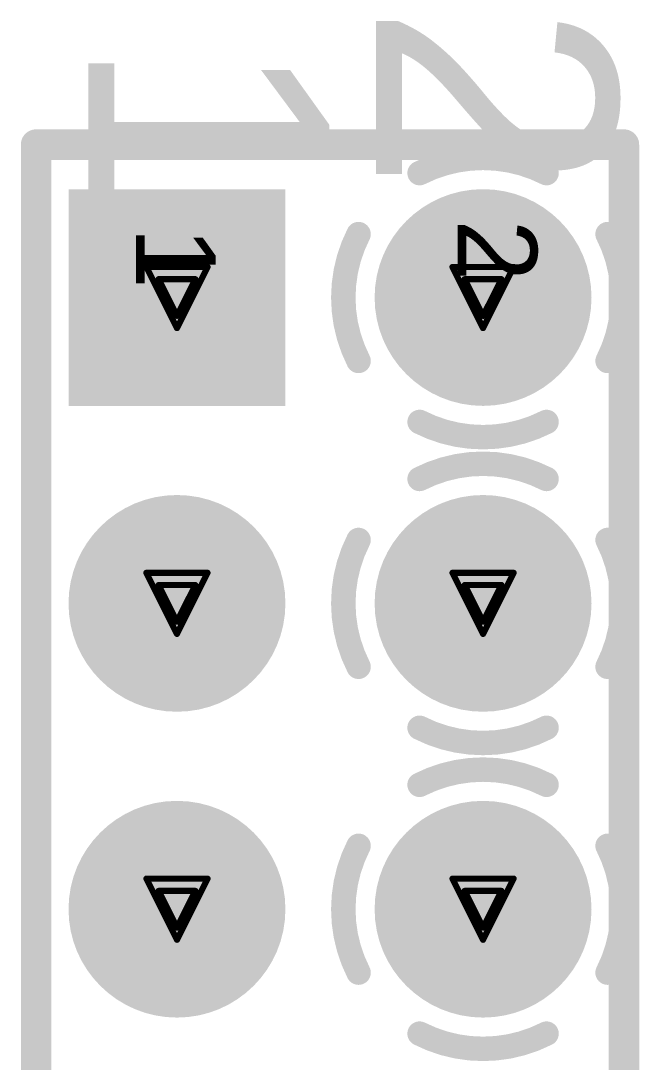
# Model space of a CAD drawing. Header units: inches. Extents: x -0.3 to 12.2, y -3.2 to 4.4.
# Drawn here: x 2.6034 to 2.8054, y 2.7625 to 3.103 of the extents above; entities that cross this region are included whole.
import ezdxf

# ---------------------------------------------------------------- set-up
doc = ezdxf.new("R2010")
doc.units = ezdxf.units.IN
doc.header["$MEASUREMENT"] = 0
for name, color, linetype in [('Board Layer Stack Bottom Solder', 6, 'Continuous'), ('Bottom Layer_L8', 5, 'Continuous'), ('FAB_DWG_INFO', 1, 'Continuous'), ('Inner_L3', 76, 'Continuous'), ('Inner_L6', 156, 'Continuous'), ('Multi-Layer', 9, 'Continuous'), ('Pad Holes', 156, 'Continuous'), ('Plane_L2', 76, 'Continuous'), ('Plane_L4', 136, 'Continuous'), ('Plane_L5', 16, 'Continuous'), ('Plane_L7', 216, 'Continuous'), ('Top Assembly', 6, 'Continuous'), ('Top Overlay', 2, 'Continuous'), ('Top Solder', 216, 'Continuous'), ('TOP_L1', 1, 'Continuous')]:
    doc.layers.add(name, color=color, linetype=linetype)
doc.styles.add('Arial', font='', dxfattribs={"height": 0.2})
doc.styles.get('Arial').set_extended_font_data('Arial')

# ---------------------------------------------------------------- blocks, each defined once
blk = doc.blocks.new('HEADER_10X2_205')
at = {"layer": 'Board Layer Stack Bottom Solder'}
h = blk.add_hatch(color=6, dxfattribs=at)
edge = h.paths.add_edge_path()
edge.add_arc((0, 0.1), 0.03543, 0, 360)
h = blk.add_hatch(color=6, dxfattribs=at)
edge = h.paths.add_edge_path()
edge.add_arc((0.1, 0.1), 0.03543, 0, 360)
h = blk.add_hatch(color=6, dxfattribs=at)
edge = h.paths.add_edge_path()
edge.add_arc((0.2, 0.1), 0.03543, 0, 360)
blk.add_hatch(color=6, dxfattribs=at).paths.add_polyline_path([(-0.03543, 0.03543), (0.03543, 0.03543), (0.03543, -0.03543), (-0.03543, -0.03543)])
h = blk.add_hatch(color=6, dxfattribs=at)
edge = h.paths.add_edge_path()
edge.add_arc((0.1, 0), 0.03543, 0, 360)
h = blk.add_hatch(color=6, dxfattribs=at)
edge = h.paths.add_edge_path()
edge.add_arc((0.2, 0), 0.03543, 0, 360)
at = {"layer": 'Bottom Layer_L8'}
h = blk.add_hatch(color=5, dxfattribs=at)
edge = h.paths.add_edge_path()
edge.add_arc((0, 0.1), 0.03346, 0, 360)
h = blk.add_hatch(color=5, dxfattribs=at)
edge = h.paths.add_edge_path()
edge.add_arc((0.1, 0.1), 0.03346, 0, 360)
h = blk.add_hatch(color=5, dxfattribs=at)
edge = h.paths.add_edge_path()
edge.add_arc((0.2, 0.1), 0.03346, 0, 360)
blk.add_hatch(color=5, dxfattribs=at).paths.add_polyline_path([(-0.03346, 0.03346), (0.03346, 0.03346), (0.03346, -0.03346), (-0.03346, -0.03346)])
h = blk.add_hatch(color=5, dxfattribs=at)
edge = h.paths.add_edge_path()
edge.add_arc((0.1, 0), 0.03346, 0, 360)
h = blk.add_hatch(color=5, dxfattribs=at)
edge = h.paths.add_edge_path()
edge.add_arc((0.2, 0), 0.03346, 0, 360)
at = {"layer": 'Inner_L3'}
h = blk.add_hatch(color=76, dxfattribs=at)
edge = h.paths.add_edge_path()
edge.add_arc((0, 0.1), 0.03346, 0, 360)
h = blk.add_hatch(color=76, dxfattribs=at)
edge = h.paths.add_edge_path()
edge.add_arc((0.1, 0.1), 0.03346, 0, 360)
h = blk.add_hatch(color=76, dxfattribs=at)
edge = h.paths.add_edge_path()
edge.add_arc((0.2, 0.1), 0.03346, 0, 360)
blk.add_hatch(color=76, dxfattribs=at).paths.add_polyline_path([(-0.03346, 0.03346), (0.03346, 0.03346), (0.03346, -0.03346), (-0.03346, -0.03346)])
h = blk.add_hatch(color=76, dxfattribs=at)
edge = h.paths.add_edge_path()
edge.add_arc((0.1, 0), 0.03346, 0, 360)
h = blk.add_hatch(color=76, dxfattribs=at)
edge = h.paths.add_edge_path()
edge.add_arc((0.2, 0), 0.03346, 0, 360)
at = {"layer": 'Inner_L6'}
h = blk.add_hatch(color=156, dxfattribs=at)
edge = h.paths.add_edge_path()
edge.add_arc((0, 0.1), 0.03346, 0, 360)
h = blk.add_hatch(color=156, dxfattribs=at)
edge = h.paths.add_edge_path()
edge.add_arc((0.1, 0.1), 0.03346, 0, 360)
h = blk.add_hatch(color=156, dxfattribs=at)
edge = h.paths.add_edge_path()
edge.add_arc((0.2, 0.1), 0.03346, 0, 360)
blk.add_hatch(color=156, dxfattribs=at).paths.add_polyline_path([(-0.03346, 0.03346), (0.03346, 0.03346), (0.03346, -0.03346), (-0.03346, -0.03346)])
h = blk.add_hatch(color=156, dxfattribs=at)
edge = h.paths.add_edge_path()
edge.add_arc((0.1, 0), 0.03346, 0, 360)
h = blk.add_hatch(color=156, dxfattribs=at)
edge = h.paths.add_edge_path()
edge.add_arc((0.2, 0), 0.03346, 0, 360)
at = {"layer": 'Multi-Layer'}
h = blk.add_hatch(color=9, dxfattribs=at)
edge = h.paths.add_edge_path()
edge.add_arc((0, 0.1), 0.03346, 0, 360)
h = blk.add_hatch(color=9, dxfattribs=at)
edge = h.paths.add_edge_path()
edge.add_arc((0.1, 0.1), 0.03346, 0, 360)
h = blk.add_hatch(color=9, dxfattribs=at)
edge = h.paths.add_edge_path()
edge.add_arc((0.2, 0.1), 0.03346, 0, 360)
blk.add_hatch(color=9, dxfattribs=at).paths.add_polyline_path([(-0.03346, 0.03346), (0.03346, 0.03346), (0.03346, -0.03346), (-0.03346, -0.03346)])
h = blk.add_hatch(color=9, dxfattribs=at)
edge = h.paths.add_edge_path()
edge.add_arc((0.1, 0), 0.03346, 0, 360)
h = blk.add_hatch(color=9, dxfattribs=at)
edge = h.paths.add_edge_path()
edge.add_arc((0.2, 0), 0.03346, 0, 360)
at = {"layer": 'Pad Holes'}
h = blk.add_hatch(color=7, dxfattribs=at)
edge = h.paths.add_edge_path()
edge.add_arc((0, 0.1), 0.02165, 0, 360)
h = blk.add_hatch(color=7, dxfattribs=at)
edge = h.paths.add_edge_path()
edge.add_arc((0.1, 0.1), 0.02165, 0, 360)
h = blk.add_hatch(color=7, dxfattribs=at)
edge = h.paths.add_edge_path()
edge.add_arc((0.2, 0.1), 0.02165, 0, 360)
h = blk.add_hatch(color=7, dxfattribs=at)
edge = h.paths.add_edge_path()
edge.add_arc((0, 0), 0.02165, 0, 360)
h = blk.add_hatch(color=7, dxfattribs=at)
edge = h.paths.add_edge_path()
edge.add_arc((0.1, 0), 0.02165, 0, 360)
h = blk.add_hatch(color=7, dxfattribs=at)
edge = h.paths.add_edge_path()
edge.add_arc((0.2, 0), 0.02165, 0, 360)
at = {"layer": 'Plane_L2'}
h = blk.add_hatch(color=76, dxfattribs=at)
edge = h.paths.add_edge_path()
edge.add_arc((0, 0), 0.03365, 0, 360)
h = blk.add_hatch(color=76, dxfattribs=at)
edge = h.paths.add_edge_path()
edge.add_arc((0.1, 0), 0.03365, 0, 360)
h = blk.add_hatch(color=76, dxfattribs=at)
edge = h.paths.add_edge_path()
edge.add_arc((0.2, 0), 0.03365, 0, 360)
at = {"layer": 'Plane_L4'}
h = blk.add_hatch(color=136, dxfattribs=at)
edge = h.paths.add_edge_path()
edge.add_arc((0, 0), 0.03365, 0, 360)
h = blk.add_hatch(color=136, dxfattribs=at)
edge = h.paths.add_edge_path()
edge.add_arc((0.1, 0), 0.03365, 0, 360)
h = blk.add_hatch(color=136, dxfattribs=at)
edge = h.paths.add_edge_path()
edge.add_arc((0.2, 0), 0.03365, 0, 360)
at = {"layer": 'Plane_L5'}
h = blk.add_hatch(color=16, dxfattribs=at)
edge = h.paths.add_edge_path()
edge.add_arc((0, 0), 0.03365, 0, 360)
h = blk.add_hatch(color=16, dxfattribs=at)
edge = h.paths.add_edge_path()
edge.add_arc((0.1, 0), 0.03365, 0, 360)
h = blk.add_hatch(color=16, dxfattribs=at)
edge = h.paths.add_edge_path()
edge.add_arc((0.2, 0), 0.03365, 0, 360)
at = {"layer": 'Plane_L7'}
h = blk.add_hatch(color=216, dxfattribs=at)
edge = h.paths.add_edge_path()
edge.add_arc((0, 0), 0.03365, 0, 360)
h = blk.add_hatch(color=216, dxfattribs=at)
edge = h.paths.add_edge_path()
edge.add_arc((0.1, 0), 0.03365, 0, 360)
h = blk.add_hatch(color=216, dxfattribs=at)
edge = h.paths.add_edge_path()
edge.add_arc((0.2, 0), 0.03365, 0, 360)
at = {"layer": 'Top Solder'}
h = blk.add_hatch(color=216, dxfattribs=at)
edge = h.paths.add_edge_path()
edge.add_arc((0, 0.1), 0.03543, 0, 360)
h = blk.add_hatch(color=216, dxfattribs=at)
edge = h.paths.add_edge_path()
edge.add_arc((0.1, 0.1), 0.03543, 0, 360)
h = blk.add_hatch(color=216, dxfattribs=at)
edge = h.paths.add_edge_path()
edge.add_arc((0.2, 0.1), 0.03543, 0, 360)
blk.add_hatch(color=216, dxfattribs=at).paths.add_polyline_path([(-0.03543, 0.03543), (0.03543, 0.03543), (0.03543, -0.03543), (-0.03543, -0.03543)])
h = blk.add_hatch(color=216, dxfattribs=at)
edge = h.paths.add_edge_path()
edge.add_arc((0.1, 0), 0.03543, 0, 360)
h = blk.add_hatch(color=216, dxfattribs=at)
edge = h.paths.add_edge_path()
edge.add_arc((0.2, 0), 0.03543, 0, 360)
at = {"layer": 'TOP_L1'}
h = blk.add_hatch(color=1, dxfattribs=at)
edge = h.paths.add_edge_path()
edge.add_arc((0, 0.1), 0.03346, 0, 360)
h = blk.add_hatch(color=1, dxfattribs=at)
edge = h.paths.add_edge_path()
edge.add_arc((0.1, 0.1), 0.03346, 0, 360)
h = blk.add_hatch(color=1, dxfattribs=at)
edge = h.paths.add_edge_path()
edge.add_arc((0.2, 0.1), 0.03346, 0, 360)
blk.add_hatch(color=1, dxfattribs=at).paths.add_polyline_path([(-0.03346, 0.03346), (0.03346, 0.03346), (0.03346, -0.03346), (-0.03346, -0.03346)])
h = blk.add_hatch(color=1, dxfattribs=at)
edge = h.paths.add_edge_path()
edge.add_arc((0.1, 0), 0.03346, 0, 360)
h = blk.add_hatch(color=1, dxfattribs=at)
edge = h.paths.add_edge_path()
edge.add_arc((0.2, 0), 0.03346, 0, 360)
at = {"layer": 'Plane_L2'}
for points in [[(-0.02073, 0.14068, 0.008, 0.008, -0.240079), (0.02073, 0.14068, 0.008, 0.008, 0)], [(0.07927, 0.14068, 0.008, 0.008, -0.240079), (0.12073, 0.14068, 0.008, 0.008, 0)], [(0.17927, 0.14068, 0.008, 0.008, -0.240079), (0.22073, 0.14068, 0.008, 0.008, 0)], [(-0.04068, 0.07927, 0.008, 0.008, -0.240079), (-0.04068, 0.12073, 0.008, 0.008, 0)], [(0.04068, 0.12073, 0.008, 0.008, -0.240079), (0.04068, 0.07927, 0.008, 0.008, 0)], [(0.05932, 0.07927, 0.008, 0.008, -0.240079), (0.05932, 0.12073, 0.008, 0.008, 0)], [(0.14068, 0.12073, 0.008, 0.008, -0.240079), (0.14068, 0.07927, 0.008, 0.008, 0)], [(0.15932, 0.07927, 0.008, 0.008, -0.240079), (0.15932, 0.12073, 0.008, 0.008, 0)], [(0.24068, 0.12073, 0.008, 0.008, -0.240079), (0.24068, 0.07927, 0.008, 0.008, 0)], [(0.02073, 0.05932, 0.008, 0.008, -0.240079), (-0.02073, 0.05932, 0.008, 0.008, 0)], [(0.12073, 0.05932, 0.008, 0.008, -0.240079), (0.07927, 0.05932, 0.008, 0.008, 0)], [(0.22073, 0.05932, 0.008, 0.008, -0.240079), (0.17927, 0.05932, 0.008, 0.008, 0)]]:
    blk.add_lwpolyline(points, format="xyseb", dxfattribs=at)
for points in [[(-0.02273, 0.14068, 0.004, 0.004, 1), (-0.01873, 0.14068, 0.004, 0.004, 1)], [(0.01873, 0.14068, 0.004, 0.004, 1), (0.02273, 0.14068, 0.004, 0.004, 1)], [(0.07727, 0.14068, 0.004, 0.004, 1), (0.08127, 0.14068, 0.004, 0.004, 1)], [(0.11873, 0.14068, 0.004, 0.004, 1), (0.12273, 0.14068, 0.004, 0.004, 1)], [(0.17727, 0.14068, 0.004, 0.004, 1), (0.18127, 0.14068, 0.004, 0.004, 1)], [(0.21873, 0.14068, 0.004, 0.004, 1), (0.22273, 0.14068, 0.004, 0.004, 1)], [(-0.04268, 0.12073, 0.004, 0.004, 1), (-0.03868, 0.12073, 0.004, 0.004, 1)], [(0.03868, 0.12073, 0.004, 0.004, 1), (0.04268, 0.12073, 0.004, 0.004, 1)], [(0.05732, 0.12073, 0.004, 0.004, 1), (0.06132, 0.12073, 0.004, 0.004, 1)], [(0.13868, 0.12073, 0.004, 0.004, 1), (0.14268, 0.12073, 0.004, 0.004, 1)], [(0.15732, 0.12073, 0.004, 0.004, 1), (0.16132, 0.12073, 0.004, 0.004, 1)], [(0.23868, 0.12073, 0.004, 0.004, 1), (0.24268, 0.12073, 0.004, 0.004, 1)], [(-0.04268, 0.07927, 0.004, 0.004, 1), (-0.03868, 0.07927, 0.004, 0.004, 1)], [(0.03868, 0.07927, 0.004, 0.004, 1), (0.04268, 0.07927, 0.004, 0.004, 1)], [(0.05732, 0.07927, 0.004, 0.004, 1), (0.06132, 0.07927, 0.004, 0.004, 1)], [(0.13868, 0.07927, 0.004, 0.004, 1), (0.14268, 0.07927, 0.004, 0.004, 1)], [(0.15732, 0.07927, 0.004, 0.004, 1), (0.16132, 0.07927, 0.004, 0.004, 1)], [(0.23868, 0.07927, 0.004, 0.004, 1), (0.24268, 0.07927, 0.004, 0.004, 1)], [(-0.02273, 0.05932, 0.004, 0.004, 1), (-0.01873, 0.05932, 0.004, 0.004, 1)], [(0.01873, 0.05932, 0.004, 0.004, 1), (0.02273, 0.05932, 0.004, 0.004, 1)], [(0.07727, 0.05932, 0.004, 0.004, 1), (0.08127, 0.05932, 0.004, 0.004, 1)], [(0.11873, 0.05932, 0.004, 0.004, 1), (0.12273, 0.05932, 0.004, 0.004, 1)], [(0.17727, 0.05932, 0.004, 0.004, 1), (0.18127, 0.05932, 0.004, 0.004, 1)], [(0.21873, 0.05932, 0.004, 0.004, 1), (0.22273, 0.05932, 0.004, 0.004, 1)]]:
    blk.add_lwpolyline(points, format="xyseb", close=True, dxfattribs=at)
at = {"layer": 'Plane_L4'}
for points in [[(-0.02073, 0.14068, 0.008, 0.008, -0.240079), (0.02073, 0.14068, 0.008, 0.008, 0)], [(0.07927, 0.14068, 0.008, 0.008, -0.240079), (0.12073, 0.14068, 0.008, 0.008, 0)], [(0.17927, 0.14068, 0.008, 0.008, -0.240079), (0.22073, 0.14068, 0.008, 0.008, 0)], [(-0.04068, 0.07927, 0.008, 0.008, -0.240079), (-0.04068, 0.12073, 0.008, 0.008, 0)], [(0.04068, 0.12073, 0.008, 0.008, -0.240079), (0.04068, 0.07927, 0.008, 0.008, 0)], [(0.05932, 0.07927, 0.008, 0.008, -0.240079), (0.05932, 0.12073, 0.008, 0.008, 0)], [(0.14068, 0.12073, 0.008, 0.008, -0.240079), (0.14068, 0.07927, 0.008, 0.008, 0)], [(0.15932, 0.07927, 0.008, 0.008, -0.240079), (0.15932, 0.12073, 0.008, 0.008, 0)], [(0.24068, 0.12073, 0.008, 0.008, -0.240079), (0.24068, 0.07927, 0.008, 0.008, 0)], [(0.02073, 0.05932, 0.008, 0.008, -0.240079), (-0.02073, 0.05932, 0.008, 0.008, 0)], [(0.12073, 0.05932, 0.008, 0.008, -0.240079), (0.07927, 0.05932, 0.008, 0.008, 0)], [(0.22073, 0.05932, 0.008, 0.008, -0.240079), (0.17927, 0.05932, 0.008, 0.008, 0)]]:
    blk.add_lwpolyline(points, format="xyseb", dxfattribs=at)
for points in [[(-0.02273, 0.14068, 0.004, 0.004, 1), (-0.01873, 0.14068, 0.004, 0.004, 1)], [(0.01873, 0.14068, 0.004, 0.004, 1), (0.02273, 0.14068, 0.004, 0.004, 1)], [(0.07727, 0.14068, 0.004, 0.004, 1), (0.08127, 0.14068, 0.004, 0.004, 1)], [(0.11873, 0.14068, 0.004, 0.004, 1), (0.12273, 0.14068, 0.004, 0.004, 1)], [(0.17727, 0.14068, 0.004, 0.004, 1), (0.18127, 0.14068, 0.004, 0.004, 1)], [(0.21873, 0.14068, 0.004, 0.004, 1), (0.22273, 0.14068, 0.004, 0.004, 1)], [(-0.04268, 0.12073, 0.004, 0.004, 1), (-0.03868, 0.12073, 0.004, 0.004, 1)], [(0.03868, 0.12073, 0.004, 0.004, 1), (0.04268, 0.12073, 0.004, 0.004, 1)], [(0.05732, 0.12073, 0.004, 0.004, 1), (0.06132, 0.12073, 0.004, 0.004, 1)], [(0.13868, 0.12073, 0.004, 0.004, 1), (0.14268, 0.12073, 0.004, 0.004, 1)], [(0.15732, 0.12073, 0.004, 0.004, 1), (0.16132, 0.12073, 0.004, 0.004, 1)], [(0.23868, 0.12073, 0.004, 0.004, 1), (0.24268, 0.12073, 0.004, 0.004, 1)], [(-0.04268, 0.07927, 0.004, 0.004, 1), (-0.03868, 0.07927, 0.004, 0.004, 1)], [(0.03868, 0.07927, 0.004, 0.004, 1), (0.04268, 0.07927, 0.004, 0.004, 1)], [(0.05732, 0.07927, 0.004, 0.004, 1), (0.06132, 0.07927, 0.004, 0.004, 1)], [(0.13868, 0.07927, 0.004, 0.004, 1), (0.14268, 0.07927, 0.004, 0.004, 1)], [(0.15732, 0.07927, 0.004, 0.004, 1), (0.16132, 0.07927, 0.004, 0.004, 1)], [(0.23868, 0.07927, 0.004, 0.004, 1), (0.24268, 0.07927, 0.004, 0.004, 1)], [(-0.02273, 0.05932, 0.004, 0.004, 1), (-0.01873, 0.05932, 0.004, 0.004, 1)], [(0.01873, 0.05932, 0.004, 0.004, 1), (0.02273, 0.05932, 0.004, 0.004, 1)], [(0.07727, 0.05932, 0.004, 0.004, 1), (0.08127, 0.05932, 0.004, 0.004, 1)], [(0.11873, 0.05932, 0.004, 0.004, 1), (0.12273, 0.05932, 0.004, 0.004, 1)], [(0.17727, 0.05932, 0.004, 0.004, 1), (0.18127, 0.05932, 0.004, 0.004, 1)], [(0.21873, 0.05932, 0.004, 0.004, 1), (0.22273, 0.05932, 0.004, 0.004, 1)]]:
    blk.add_lwpolyline(points, format="xyseb", close=True, dxfattribs=at)
at = {"layer": 'Plane_L5'}
for points in [[(-0.02073, 0.14068, 0.008, 0.008, -0.240079), (0.02073, 0.14068, 0.008, 0.008, 0)], [(0.07927, 0.14068, 0.008, 0.008, -0.240079), (0.12073, 0.14068, 0.008, 0.008, 0)], [(0.17927, 0.14068, 0.008, 0.008, -0.240079), (0.22073, 0.14068, 0.008, 0.008, 0)], [(-0.04068, 0.07927, 0.008, 0.008, -0.240079), (-0.04068, 0.12073, 0.008, 0.008, 0)], [(0.04068, 0.12073, 0.008, 0.008, -0.240079), (0.04068, 0.07927, 0.008, 0.008, 0)], [(0.05932, 0.07927, 0.008, 0.008, -0.240079), (0.05932, 0.12073, 0.008, 0.008, 0)], [(0.14068, 0.12073, 0.008, 0.008, -0.240079), (0.14068, 0.07927, 0.008, 0.008, 0)], [(0.15932, 0.07927, 0.008, 0.008, -0.240079), (0.15932, 0.12073, 0.008, 0.008, 0)], [(0.24068, 0.12073, 0.008, 0.008, -0.240079), (0.24068, 0.07927, 0.008, 0.008, 0)], [(0.02073, 0.05932, 0.008, 0.008, -0.240079), (-0.02073, 0.05932, 0.008, 0.008, 0)], [(0.12073, 0.05932, 0.008, 0.008, -0.240079), (0.07927, 0.05932, 0.008, 0.008, 0)], [(0.22073, 0.05932, 0.008, 0.008, -0.240079), (0.17927, 0.05932, 0.008, 0.008, 0)]]:
    blk.add_lwpolyline(points, format="xyseb", dxfattribs=at)
for points in [[(-0.02273, 0.14068, 0.004, 0.004, 1), (-0.01873, 0.14068, 0.004, 0.004, 1)], [(0.01873, 0.14068, 0.004, 0.004, 1), (0.02273, 0.14068, 0.004, 0.004, 1)], [(0.07727, 0.14068, 0.004, 0.004, 1), (0.08127, 0.14068, 0.004, 0.004, 1)], [(0.11873, 0.14068, 0.004, 0.004, 1), (0.12273, 0.14068, 0.004, 0.004, 1)], [(0.17727, 0.14068, 0.004, 0.004, 1), (0.18127, 0.14068, 0.004, 0.004, 1)], [(0.21873, 0.14068, 0.004, 0.004, 1), (0.22273, 0.14068, 0.004, 0.004, 1)], [(-0.04268, 0.12073, 0.004, 0.004, 1), (-0.03868, 0.12073, 0.004, 0.004, 1)], [(0.03868, 0.12073, 0.004, 0.004, 1), (0.04268, 0.12073, 0.004, 0.004, 1)], [(0.05732, 0.12073, 0.004, 0.004, 1), (0.06132, 0.12073, 0.004, 0.004, 1)], [(0.13868, 0.12073, 0.004, 0.004, 1), (0.14268, 0.12073, 0.004, 0.004, 1)], [(0.15732, 0.12073, 0.004, 0.004, 1), (0.16132, 0.12073, 0.004, 0.004, 1)], [(0.23868, 0.12073, 0.004, 0.004, 1), (0.24268, 0.12073, 0.004, 0.004, 1)], [(-0.04268, 0.07927, 0.004, 0.004, 1), (-0.03868, 0.07927, 0.004, 0.004, 1)], [(0.03868, 0.07927, 0.004, 0.004, 1), (0.04268, 0.07927, 0.004, 0.004, 1)], [(0.05732, 0.07927, 0.004, 0.004, 1), (0.06132, 0.07927, 0.004, 0.004, 1)], [(0.13868, 0.07927, 0.004, 0.004, 1), (0.14268, 0.07927, 0.004, 0.004, 1)], [(0.15732, 0.07927, 0.004, 0.004, 1), (0.16132, 0.07927, 0.004, 0.004, 1)], [(0.23868, 0.07927, 0.004, 0.004, 1), (0.24268, 0.07927, 0.004, 0.004, 1)], [(-0.02273, 0.05932, 0.004, 0.004, 1), (-0.01873, 0.05932, 0.004, 0.004, 1)], [(0.01873, 0.05932, 0.004, 0.004, 1), (0.02273, 0.05932, 0.004, 0.004, 1)], [(0.07727, 0.05932, 0.004, 0.004, 1), (0.08127, 0.05932, 0.004, 0.004, 1)], [(0.11873, 0.05932, 0.004, 0.004, 1), (0.12273, 0.05932, 0.004, 0.004, 1)], [(0.17727, 0.05932, 0.004, 0.004, 1), (0.18127, 0.05932, 0.004, 0.004, 1)], [(0.21873, 0.05932, 0.004, 0.004, 1), (0.22273, 0.05932, 0.004, 0.004, 1)]]:
    blk.add_lwpolyline(points, format="xyseb", close=True, dxfattribs=at)
at = {"layer": 'Plane_L7'}
for points in [[(-0.02073, 0.14068, 0.008, 0.008, -0.240079), (0.02073, 0.14068, 0.008, 0.008, 0)], [(0.07927, 0.14068, 0.008, 0.008, -0.240079), (0.12073, 0.14068, 0.008, 0.008, 0)], [(0.17927, 0.14068, 0.008, 0.008, -0.240079), (0.22073, 0.14068, 0.008, 0.008, 0)], [(-0.04068, 0.07927, 0.008, 0.008, -0.240079), (-0.04068, 0.12073, 0.008, 0.008, 0)], [(0.04068, 0.12073, 0.008, 0.008, -0.240079), (0.04068, 0.07927, 0.008, 0.008, 0)], [(0.05932, 0.07927, 0.008, 0.008, -0.240079), (0.05932, 0.12073, 0.008, 0.008, 0)], [(0.14068, 0.12073, 0.008, 0.008, -0.240079), (0.14068, 0.07927, 0.008, 0.008, 0)], [(0.15932, 0.07927, 0.008, 0.008, -0.240079), (0.15932, 0.12073, 0.008, 0.008, 0)], [(0.24068, 0.12073, 0.008, 0.008, -0.240079), (0.24068, 0.07927, 0.008, 0.008, 0)], [(0.02073, 0.05932, 0.008, 0.008, -0.240079), (-0.02073, 0.05932, 0.008, 0.008, 0)], [(0.12073, 0.05932, 0.008, 0.008, -0.240079), (0.07927, 0.05932, 0.008, 0.008, 0)], [(0.22073, 0.05932, 0.008, 0.008, -0.240079), (0.17927, 0.05932, 0.008, 0.008, 0)]]:
    blk.add_lwpolyline(points, format="xyseb", dxfattribs=at)
for points in [[(-0.02273, 0.14068, 0.004, 0.004, 1), (-0.01873, 0.14068, 0.004, 0.004, 1)], [(0.01873, 0.14068, 0.004, 0.004, 1), (0.02273, 0.14068, 0.004, 0.004, 1)], [(0.07727, 0.14068, 0.004, 0.004, 1), (0.08127, 0.14068, 0.004, 0.004, 1)], [(0.11873, 0.14068, 0.004, 0.004, 1), (0.12273, 0.14068, 0.004, 0.004, 1)], [(0.17727, 0.14068, 0.004, 0.004, 1), (0.18127, 0.14068, 0.004, 0.004, 1)], [(0.21873, 0.14068, 0.004, 0.004, 1), (0.22273, 0.14068, 0.004, 0.004, 1)], [(-0.04268, 0.12073, 0.004, 0.004, 1), (-0.03868, 0.12073, 0.004, 0.004, 1)], [(0.03868, 0.12073, 0.004, 0.004, 1), (0.04268, 0.12073, 0.004, 0.004, 1)], [(0.05732, 0.12073, 0.004, 0.004, 1), (0.06132, 0.12073, 0.004, 0.004, 1)], [(0.13868, 0.12073, 0.004, 0.004, 1), (0.14268, 0.12073, 0.004, 0.004, 1)], [(0.15732, 0.12073, 0.004, 0.004, 1), (0.16132, 0.12073, 0.004, 0.004, 1)], [(0.23868, 0.12073, 0.004, 0.004, 1), (0.24268, 0.12073, 0.004, 0.004, 1)], [(-0.04268, 0.07927, 0.004, 0.004, 1), (-0.03868, 0.07927, 0.004, 0.004, 1)], [(0.03868, 0.07927, 0.004, 0.004, 1), (0.04268, 0.07927, 0.004, 0.004, 1)], [(0.05732, 0.07927, 0.004, 0.004, 1), (0.06132, 0.07927, 0.004, 0.004, 1)], [(0.13868, 0.07927, 0.004, 0.004, 1), (0.14268, 0.07927, 0.004, 0.004, 1)], [(0.15732, 0.07927, 0.004, 0.004, 1), (0.16132, 0.07927, 0.004, 0.004, 1)], [(0.23868, 0.07927, 0.004, 0.004, 1), (0.24268, 0.07927, 0.004, 0.004, 1)], [(-0.02273, 0.05932, 0.004, 0.004, 1), (-0.01873, 0.05932, 0.004, 0.004, 1)], [(0.01873, 0.05932, 0.004, 0.004, 1), (0.02273, 0.05932, 0.004, 0.004, 1)], [(0.07727, 0.05932, 0.004, 0.004, 1), (0.08127, 0.05932, 0.004, 0.004, 1)], [(0.11873, 0.05932, 0.004, 0.004, 1), (0.12273, 0.05932, 0.004, 0.004, 1)], [(0.17727, 0.05932, 0.004, 0.004, 1), (0.18127, 0.05932, 0.004, 0.004, 1)], [(0.21873, 0.05932, 0.004, 0.004, 1), (0.22273, 0.05932, 0.004, 0.004, 1)]]:
    blk.add_lwpolyline(points, format="xyseb", close=True, dxfattribs=at)
at = {"layer": 'Top Assembly'}
for points in [[(0.95, 0.146, 0.006, 0.006, 0), (-0.05, 0.146, 0.006, 0.006, 0)], [(-0.05, -0.046, 0.006, 0.006, 0), (-0.05, 0.146, 0.006, 0.006, 0)], [(0.95, -0.046, 0.006, 0.006, 0), (-0.05, -0.046, 0.006, 0.006, 0)]]:
    blk.add_lwpolyline(points, format="xyseb", dxfattribs=at)
for points in [[(-0.0515, 0.146, 0.003, 0.003, 1), (-0.0485, 0.146, 0.003, 0.003, 1)], [(-0.0515, 0.146, 0.003, 0.003, 1), (-0.0485, 0.146, 0.003, 0.003, 1)], [(-0.0515, -0.046, 0.003, 0.003, 1), (-0.0485, -0.046, 0.003, 0.003, 1)], [(-0.0515, -0.046, 0.003, 0.003, 1), (-0.0485, -0.046, 0.003, 0.003, 1)]]:
    blk.add_lwpolyline(points, format="xyseb", close=True, dxfattribs=at)
at = {"layer": 'Top Overlay'}
for points in [[(0.95, 0.146, 0.01, 0.01, 0), (-0.05, 0.146, 0.01, 0.01, 0)], [(-0.05, -0.046, 0.01, 0.01, 0), (-0.05, 0.146, 0.01, 0.01, 0)], [(0.95, -0.046, 0.01, 0.01, 0), (-0.05, -0.046, 0.01, 0.01, 0)]]:
    blk.add_lwpolyline(points, format="xyseb", dxfattribs=at)
for points in [[(-0.0525, 0.146, 0.005, 0.005, 1), (-0.0475, 0.146, 0.005, 0.005, 1)], [(-0.0525, 0.146, 0.005, 0.005, 1), (-0.0475, 0.146, 0.005, 0.005, 1)], [(-0.0525, -0.046, 0.005, 0.005, 1), (-0.0475, -0.046, 0.005, 0.005, 1)], [(-0.0525, -0.046, 0.005, 0.005, 1), (-0.0475, -0.046, 0.005, 0.005, 1)]]:
    blk.add_lwpolyline(points, format="xyseb", close=True, dxfattribs=at)
at = {"layer": 'Top Assembly', "style": 'Arial'}
for s, p in [('2', (-0.02551, 0.09167)), ('1', (-0.02306, -0.01333))]:
    blk.add_text(s, height=0.02598, dxfattribs=at).set_placement(p)
at = {"layer": 'Top Overlay', "style": 'Arial'}
for s, p in [('2', (-0.096, 0.065)), ('1', (-0.085, -0.029))]:
    blk.add_text(s, height=0.07874, dxfattribs=at).set_placement(p)

msp = doc.modelspace()

# ---------------------------------------------------------------- linework, layer by layer
at = {"layer": 'FAB_DWG_INFO'}
for points in [[(2.64439, 3.02253, 0.002, 0.002, 0), (2.66439, 3.02253, 0.002, 0.002, 0)], [(2.64439, 3.02253, 0.002, 0.002, 0), (2.65439, 3.00253, 0.002, 0.002, 0)], [(2.65439, 3.00253, 0.002, 0.002, 0), (2.66439, 3.02253, 0.002, 0.002, 0)], [(2.74439, 3.02253, 0.002, 0.002, 0), (2.76439, 3.02253, 0.002, 0.002, 0)], [(2.74439, 3.02253, 0.002, 0.002, 0), (2.75439, 3.00253, 0.002, 0.002, 0)], [(2.75439, 3.00253, 0.002, 0.002, 0), (2.76439, 3.02253, 0.002, 0.002, 0)], [(2.64839, 3.01853, 0.002, 0.002, 0), (2.66039, 3.01853, 0.002, 0.002, 0)], [(2.64839, 3.01853, 0.002, 0.002, 0), (2.65439, 3.00653, 0.002, 0.002, 0)], [(2.65439, 3.00653, 0.002, 0.002, 0), (2.66039, 3.01853, 0.002, 0.002, 0)], [(2.74839, 3.01853, 0.002, 0.002, 0), (2.76039, 3.01853, 0.002, 0.002, 0)], [(2.74839, 3.01853, 0.002, 0.002, 0), (2.75439, 3.00653, 0.002, 0.002, 0)], [(2.75439, 3.00653, 0.002, 0.002, 0), (2.76039, 3.01853, 0.002, 0.002, 0)], [(2.64439, 2.92253, 0.002, 0.002, 0), (2.66439, 2.92253, 0.002, 0.002, 0)], [(2.64439, 2.92253, 0.002, 0.002, 0), (2.65439, 2.90253, 0.002, 0.002, 0)], [(2.65439, 2.90253, 0.002, 0.002, 0), (2.66439, 2.92253, 0.002, 0.002, 0)], [(2.74439, 2.92253, 0.002, 0.002, 0), (2.76439, 2.92253, 0.002, 0.002, 0)], [(2.74439, 2.92253, 0.002, 0.002, 0), (2.75439, 2.90253, 0.002, 0.002, 0)], [(2.75439, 2.90253, 0.002, 0.002, 0), (2.76439, 2.92253, 0.002, 0.002, 0)], [(2.64839, 2.91853, 0.002, 0.002, 0), (2.66039, 2.91853, 0.002, 0.002, 0)], [(2.64839, 2.91853, 0.002, 0.002, 0), (2.65439, 2.90653, 0.002, 0.002, 0)], [(2.65439, 2.90653, 0.002, 0.002, 0), (2.66039, 2.91853, 0.002, 0.002, 0)], [(2.74839, 2.91853, 0.002, 0.002, 0), (2.76039, 2.91853, 0.002, 0.002, 0)], [(2.74839, 2.91853, 0.002, 0.002, 0), (2.75439, 2.90653, 0.002, 0.002, 0)], [(2.75439, 2.90653, 0.002, 0.002, 0), (2.76039, 2.91853, 0.002, 0.002, 0)], [(2.64439, 2.82253, 0.002, 0.002, 0), (2.66439, 2.82253, 0.002, 0.002, 0)], [(2.64439, 2.82253, 0.002, 0.002, 0), (2.65439, 2.80253, 0.002, 0.002, 0)], [(2.65439, 2.80253, 0.002, 0.002, 0), (2.66439, 2.82253, 0.002, 0.002, 0)], [(2.74439, 2.82253, 0.002, 0.002, 0), (2.76439, 2.82253, 0.002, 0.002, 0)], [(2.74439, 2.82253, 0.002, 0.002, 0), (2.75439, 2.80253, 0.002, 0.002, 0)], [(2.75439, 2.80253, 0.002, 0.002, 0), (2.76439, 2.82253, 0.002, 0.002, 0)], [(2.64839, 2.81853, 0.002, 0.002, 0), (2.66039, 2.81853, 0.002, 0.002, 0)], [(2.64839, 2.81853, 0.002, 0.002, 0), (2.65439, 2.80653, 0.002, 0.002, 0)], [(2.65439, 2.80653, 0.002, 0.002, 0), (2.66039, 2.81853, 0.002, 0.002, 0)], [(2.74839, 2.81853, 0.002, 0.002, 0), (2.76039, 2.81853, 0.002, 0.002, 0)], [(2.74839, 2.81853, 0.002, 0.002, 0), (2.75439, 2.80653, 0.002, 0.002, 0)], [(2.75439, 2.80653, 0.002, 0.002, 0), (2.76039, 2.81853, 0.002, 0.002, 0)]]:
    msp.add_lwpolyline(points, format="xyseb", dxfattribs=at)
for points in [[(2.64389, 3.02253, 0.001, 0.001, 1), (2.64489, 3.02253, 0.001, 0.001, 1)], [(2.64389, 3.02253, 0.001, 0.001, 1), (2.64489, 3.02253, 0.001, 0.001, 1)], [(2.66389, 3.02253, 0.001, 0.001, 1), (2.66489, 3.02253, 0.001, 0.001, 1)], [(2.66389, 3.02253, 0.001, 0.001, 1), (2.66489, 3.02253, 0.001, 0.001, 1)], [(2.74389, 3.02253, 0.001, 0.001, 1), (2.74489, 3.02253, 0.001, 0.001, 1)], [(2.74389, 3.02253, 0.001, 0.001, 1), (2.74489, 3.02253, 0.001, 0.001, 1)], [(2.76389, 3.02253, 0.001, 0.001, 1), (2.76489, 3.02253, 0.001, 0.001, 1)], [(2.76389, 3.02253, 0.001, 0.001, 1), (2.76489, 3.02253, 0.001, 0.001, 1)], [(2.64789, 3.01853, 0.001, 0.001, 1), (2.64889, 3.01853, 0.001, 0.001, 1)], [(2.64789, 3.01853, 0.001, 0.001, 1), (2.64889, 3.01853, 0.001, 0.001, 1)], [(2.65989, 3.01853, 0.001, 0.001, 1), (2.66089, 3.01853, 0.001, 0.001, 1)], [(2.65989, 3.01853, 0.001, 0.001, 1), (2.66089, 3.01853, 0.001, 0.001, 1)], [(2.74789, 3.01853, 0.001, 0.001, 1), (2.74889, 3.01853, 0.001, 0.001, 1)], [(2.74789, 3.01853, 0.001, 0.001, 1), (2.74889, 3.01853, 0.001, 0.001, 1)], [(2.75989, 3.01853, 0.001, 0.001, 1), (2.76089, 3.01853, 0.001, 0.001, 1)], [(2.75989, 3.01853, 0.001, 0.001, 1), (2.76089, 3.01853, 0.001, 0.001, 1)], [(2.65389, 3.00653, 0.001, 0.001, 1), (2.65489, 3.00653, 0.001, 0.001, 1)], [(2.65389, 3.00653, 0.001, 0.001, 1), (2.65489, 3.00653, 0.001, 0.001, 1)], [(2.75389, 3.00653, 0.001, 0.001, 1), (2.75489, 3.00653, 0.001, 0.001, 1)], [(2.75389, 3.00653, 0.001, 0.001, 1), (2.75489, 3.00653, 0.001, 0.001, 1)], [(2.65389, 3.00253, 0.001, 0.001, 1), (2.65489, 3.00253, 0.001, 0.001, 1)], [(2.65389, 3.00253, 0.001, 0.001, 1), (2.65489, 3.00253, 0.001, 0.001, 1)], [(2.75389, 3.00253, 0.001, 0.001, 1), (2.75489, 3.00253, 0.001, 0.001, 1)], [(2.75389, 3.00253, 0.001, 0.001, 1), (2.75489, 3.00253, 0.001, 0.001, 1)], [(2.64389, 2.92253, 0.001, 0.001, 1), (2.64489, 2.92253, 0.001, 0.001, 1)], [(2.64389, 2.92253, 0.001, 0.001, 1), (2.64489, 2.92253, 0.001, 0.001, 1)], [(2.66389, 2.92253, 0.001, 0.001, 1), (2.66489, 2.92253, 0.001, 0.001, 1)], [(2.66389, 2.92253, 0.001, 0.001, 1), (2.66489, 2.92253, 0.001, 0.001, 1)], [(2.74389, 2.92253, 0.001, 0.001, 1), (2.74489, 2.92253, 0.001, 0.001, 1)], [(2.74389, 2.92253, 0.001, 0.001, 1), (2.74489, 2.92253, 0.001, 0.001, 1)], [(2.76389, 2.92253, 0.001, 0.001, 1), (2.76489, 2.92253, 0.001, 0.001, 1)], [(2.76389, 2.92253, 0.001, 0.001, 1), (2.76489, 2.92253, 0.001, 0.001, 1)], [(2.64789, 2.91853, 0.001, 0.001, 1), (2.64889, 2.91853, 0.001, 0.001, 1)], [(2.64789, 2.91853, 0.001, 0.001, 1), (2.64889, 2.91853, 0.001, 0.001, 1)], [(2.65989, 2.91853, 0.001, 0.001, 1), (2.66089, 2.91853, 0.001, 0.001, 1)], [(2.65989, 2.91853, 0.001, 0.001, 1), (2.66089, 2.91853, 0.001, 0.001, 1)], [(2.74789, 2.91853, 0.001, 0.001, 1), (2.74889, 2.91853, 0.001, 0.001, 1)], [(2.74789, 2.91853, 0.001, 0.001, 1), (2.74889, 2.91853, 0.001, 0.001, 1)], [(2.75989, 2.91853, 0.001, 0.001, 1), (2.76089, 2.91853, 0.001, 0.001, 1)], [(2.75989, 2.91853, 0.001, 0.001, 1), (2.76089, 2.91853, 0.001, 0.001, 1)], [(2.65389, 2.90653, 0.001, 0.001, 1), (2.65489, 2.90653, 0.001, 0.001, 1)], [(2.65389, 2.90653, 0.001, 0.001, 1), (2.65489, 2.90653, 0.001, 0.001, 1)], [(2.75389, 2.90653, 0.001, 0.001, 1), (2.75489, 2.90653, 0.001, 0.001, 1)], [(2.75389, 2.90653, 0.001, 0.001, 1), (2.75489, 2.90653, 0.001, 0.001, 1)], [(2.65389, 2.90253, 0.001, 0.001, 1), (2.65489, 2.90253, 0.001, 0.001, 1)], [(2.65389, 2.90253, 0.001, 0.001, 1), (2.65489, 2.90253, 0.001, 0.001, 1)], [(2.75389, 2.90253, 0.001, 0.001, 1), (2.75489, 2.90253, 0.001, 0.001, 1)], [(2.75389, 2.90253, 0.001, 0.001, 1), (2.75489, 2.90253, 0.001, 0.001, 1)], [(2.64389, 2.82253, 0.001, 0.001, 1), (2.64489, 2.82253, 0.001, 0.001, 1)], [(2.64389, 2.82253, 0.001, 0.001, 1), (2.64489, 2.82253, 0.001, 0.001, 1)], [(2.66389, 2.82253, 0.001, 0.001, 1), (2.66489, 2.82253, 0.001, 0.001, 1)], [(2.66389, 2.82253, 0.001, 0.001, 1), (2.66489, 2.82253, 0.001, 0.001, 1)], [(2.74389, 2.82253, 0.001, 0.001, 1), (2.74489, 2.82253, 0.001, 0.001, 1)], [(2.74389, 2.82253, 0.001, 0.001, 1), (2.74489, 2.82253, 0.001, 0.001, 1)], [(2.76389, 2.82253, 0.001, 0.001, 1), (2.76489, 2.82253, 0.001, 0.001, 1)], [(2.76389, 2.82253, 0.001, 0.001, 1), (2.76489, 2.82253, 0.001, 0.001, 1)], [(2.64789, 2.81853, 0.001, 0.001, 1), (2.64889, 2.81853, 0.001, 0.001, 1)], [(2.64789, 2.81853, 0.001, 0.001, 1), (2.64889, 2.81853, 0.001, 0.001, 1)], [(2.65989, 2.81853, 0.001, 0.001, 1), (2.66089, 2.81853, 0.001, 0.001, 1)], [(2.65989, 2.81853, 0.001, 0.001, 1), (2.66089, 2.81853, 0.001, 0.001, 1)], [(2.74789, 2.81853, 0.001, 0.001, 1), (2.74889, 2.81853, 0.001, 0.001, 1)], [(2.74789, 2.81853, 0.001, 0.001, 1), (2.74889, 2.81853, 0.001, 0.001, 1)], [(2.75989, 2.81853, 0.001, 0.001, 1), (2.76089, 2.81853, 0.001, 0.001, 1)], [(2.75989, 2.81853, 0.001, 0.001, 1), (2.76089, 2.81853, 0.001, 0.001, 1)], [(2.65389, 2.80653, 0.001, 0.001, 1), (2.65489, 2.80653, 0.001, 0.001, 1)], [(2.65389, 2.80653, 0.001, 0.001, 1), (2.65489, 2.80653, 0.001, 0.001, 1)], [(2.75389, 2.80653, 0.001, 0.001, 1), (2.75489, 2.80653, 0.001, 0.001, 1)], [(2.75389, 2.80653, 0.001, 0.001, 1), (2.75489, 2.80653, 0.001, 0.001, 1)], [(2.65389, 2.80253, 0.001, 0.001, 1), (2.65489, 2.80253, 0.001, 0.001, 1)], [(2.65389, 2.80253, 0.001, 0.001, 1), (2.65489, 2.80253, 0.001, 0.001, 1)], [(2.75389, 2.80253, 0.001, 0.001, 1), (2.75489, 2.80253, 0.001, 0.001, 1)], [(2.75389, 2.80253, 0.001, 0.001, 1), (2.75489, 2.80253, 0.001, 0.001, 1)]]:
    msp.add_lwpolyline(points, format="xyseb", close=True, dxfattribs=at)

# ---------------------------------------------------------------- block references
at = {"rotation": 270}
msp.add_blockref('HEADER_10X2_205', (2.65439, 3.01253), dxfattribs=at)

doc.saveas('drawing.dxf')
